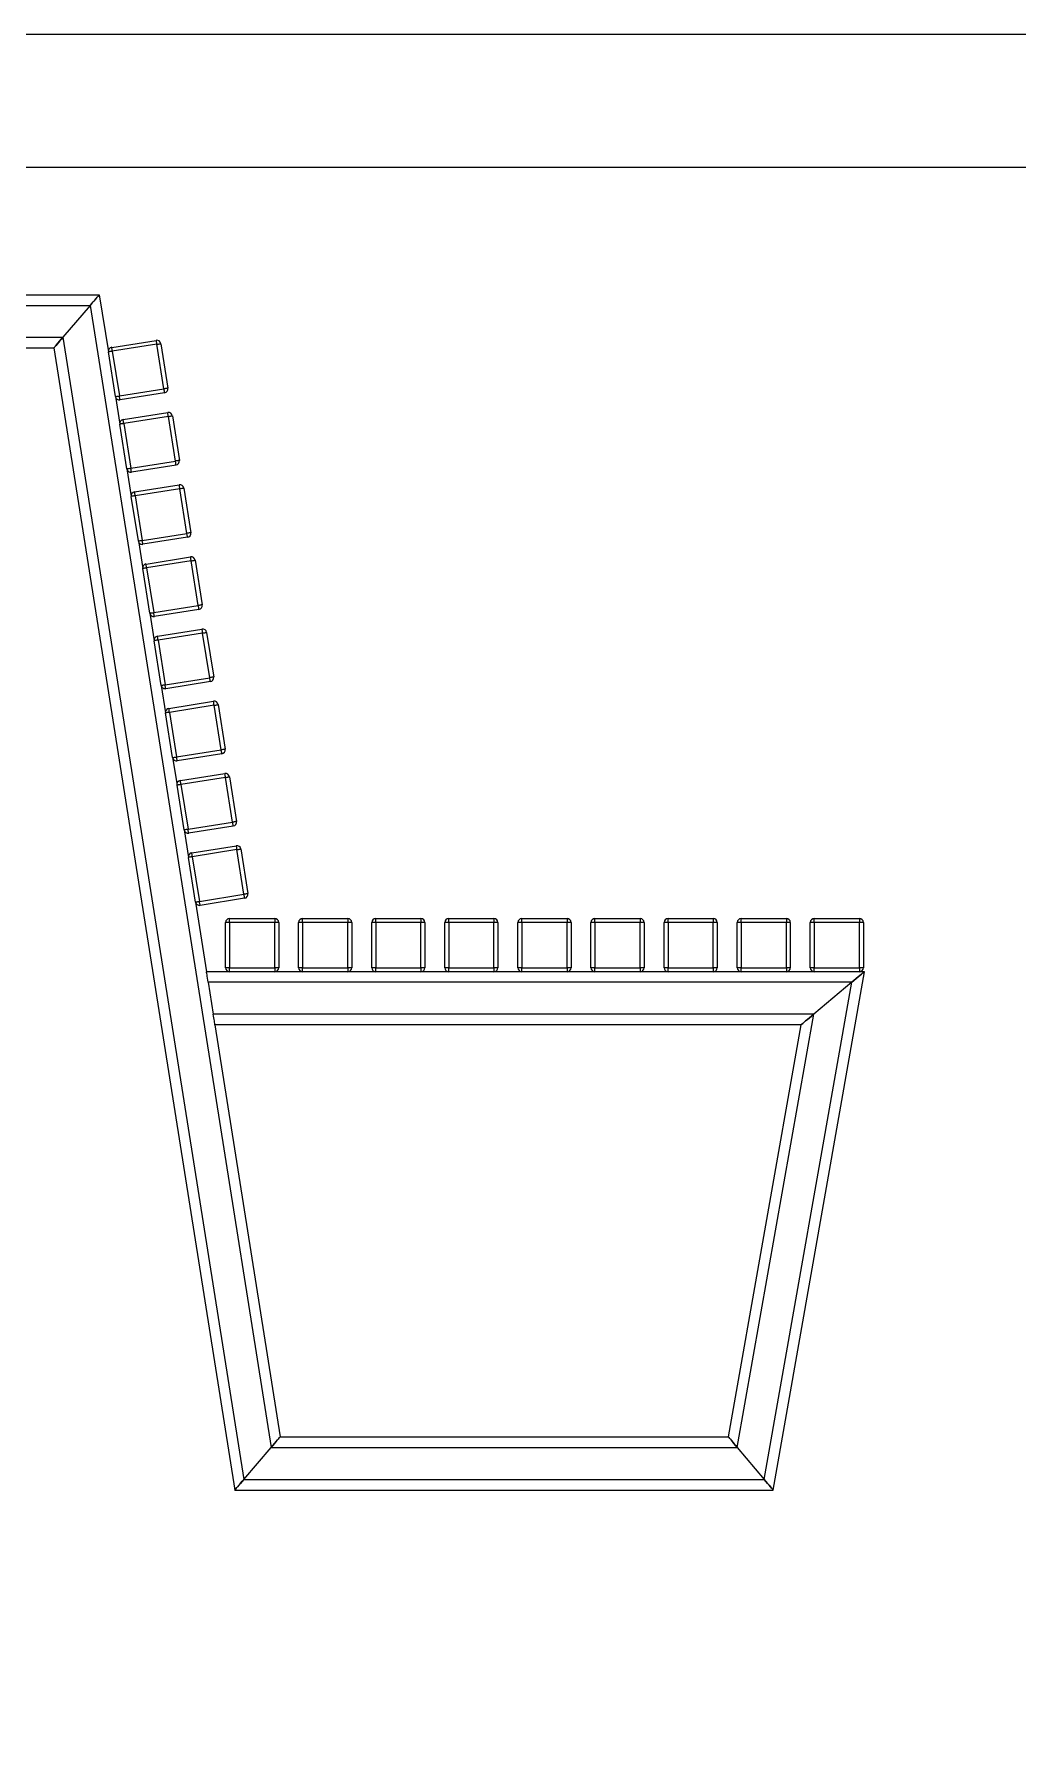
# Model space of a CAD drawing. Header units: millimetres. Extents: x 2692 to 8632, y -671 to 3529.
# Drawn here: x 5829 to 6569, y 2237 to 3529 of the extents above; entities that cross this region are included whole.
import ezdxf

# ---------------------------------------------------------------- set-up
doc = ezdxf.new("R2010")
doc.units = ezdxf.units.MM
doc.layers.add('tabelka', color=155, linetype='Continuous')

# ---------------------------------------------------------------- blocks, each defined once
blk = doc.blocks.new('bok')
for p, q in [((3327.2, -928.2), (3475.5, -928.2)), ((3475.5, -928.2), (3482.4, -971.2)), ((3334, -936.2), (3468.7, -936.2)), ((3468.7, -936.2), (3448.2, -960.2)), ((3468.7, -936.2), (3604.8, -1795.5)), ((3354.5, -960.2), (3448.2, -960.2)), ((3361.4, -968.2), (3441.4, -968.2)), ((3441.4, -968.2), (3577.5, -1827.5)), ((3448.2, -960.2), (3584.3, -1819.5)), ((3484.9, -967.8), (3518.4, -962.5)), ((3518.9, -965.4), (3485.3, -970.7)), ((3524.2, -999), (3518.9, -965.4)), ((3521.9, -965), (3527.2, -998.5)), ((3487.7, -1004.8), (3482.4, -971.2)), ((3485.3, -970.7), (3490.6, -1004.3)), ((3487.7, -1004.8), (3491, -1025.5)), ((3490.6, -1004.3), (3524.2, -999)), ((3524.7, -1002), (3491.1, -1007.3)), ((3493.5, -1022.1), (3527, -1016.8)), ((3527.5, -1019.8), (3493.9, -1025.1)), ((3532.8, -1053.3), (3527.5, -1019.8)), ((3530.5, -1019.3), (3535.8, -1052.9)), ((3496.3, -1059.1), (3491, -1025.5)), ((3493.9, -1025.1), (3499.2, -1058.7)), ((3499.2, -1058.7), (3532.8, -1053.3)), ((3533.3, -1056.3), (3499.7, -1061.6)), ((3496.3, -1059.1), (3499.6, -1079.9)), ((3502.1, -1076.4), (3535.6, -1071.1)), ((3504.9, -1113.4), (3499.6, -1079.9)), ((3536.1, -1074.1), (3502.5, -1079.4)), ((3502.5, -1079.4), (3507.8, -1113)), ((3541.4, -1107.7), (3536.1, -1074.1)), ((3539.1, -1073.6), (3544.4, -1107.2)), ((3507.8, -1113), (3541.4, -1107.7)), ((3504.9, -1113.4), (3508.2, -1134.2)), ((3541.9, -1110.6), (3508.3, -1115.9)), ((3513.5, -1167.8), (3508.2, -1134.2)), ((3510.7, -1130.8), (3544.2, -1125.4)), ((3544.7, -1128.4), (3511.1, -1133.7)), ((3511.1, -1133.7), (3516.5, -1167.3)), ((3550, -1162), (3544.7, -1128.4)), ((3547.7, -1127.9), (3553, -1161.5)), ((3516.5, -1167.3), (3550, -1162)), ((3513.5, -1167.8), (3516.8, -1188.5)), ((3550.5, -1164.9), (3516.9, -1170.3)), ((3519.3, -1185.1), (3552.8, -1179.8)), ((3553.3, -1182.7), (3519.7, -1188)), ((3519.7, -1188), (3525.1, -1221.6)), ((3558.6, -1216.3), (3553.3, -1182.7)), ((3556.3, -1182.3), (3561.6, -1215.8)), ((3522.1, -1222.1), (3516.8, -1188.5)), ((3522.1, -1222.1), (3525.4, -1242.8)), ((3525.1, -1221.6), (3558.6, -1216.3)), ((3559.1, -1219.3), (3525.5, -1224.6)), ((3527.9, -1239.4), (3561.5, -1234.1)), ((3561.9, -1237), (3528.3, -1242.4)), ((3567.2, -1270.6), (3561.9, -1237)), ((3564.9, -1236.6), (3570.2, -1270.2)), ((3530.7, -1276.4), (3525.4, -1242.8)), ((3528.3, -1242.4), (3533.7, -1275.9)), ((3530.7, -1276.4), (3534, -1297.2)), ((3533.7, -1275.9), (3567.2, -1270.6)), ((3567.7, -1273.6), (3534.1, -1278.9)), ((3536.5, -1293.7), (3570.1, -1288.4)), ((3570.5, -1291.4), (3536.9, -1296.7)), ((3575.8, -1324.9), (3570.5, -1291.4)), ((3573.5, -1290.9), (3578.8, -1324.5)), ((3539.3, -1330.7), (3534, -1297.2)), ((3536.9, -1296.7), (3542.3, -1330.3)), ((3542.3, -1330.3), (3575.8, -1324.9)), ((3576.3, -1327.9), (3542.7, -1333.2)), ((3539.3, -1330.7), (3542.6, -1351.5)), ((3545.1, -1348), (3578.7, -1342.7)), ((3547.9, -1385.1), (3542.6, -1351.5)), ((3579.1, -1345.7), (3545.5, -1351)), ((3545.5, -1351), (3550.9, -1384.6)), ((3584.4, -1379.3), (3579.1, -1345.7)), ((3582.1, -1345.2), (3587.4, -1378.8)), ((3550.9, -1384.6), (3584.4, -1379.3)), ((3547.9, -1385.1), (3556.2, -1437.5)), ((3584.9, -1382.2), (3551.3, -1387.6)), ((3573.5, -1400.5), (3570.5, -1400.5)), ((3570.5, -1434.5), (3570.5, -1400.5)), ((3573.5, -1400.5), (3573.5, -1397.5)), ((3573.5, -1397.5), (3607.5, -1397.5)), ((3573.5, -1400.5), (3573.5, -1434.5)), ((3607.5, -1400.5), (3573.5, -1400.5)), ((3607.5, -1397.5), (3607.5, -1400.5)), ((3610.5, -1400.5), (3607.5, -1400.5)), ((3607.5, -1434.5), (3607.5, -1400.5)), ((3610.5, -1400.5), (3610.5, -1434.5)), ((3625.5, -1434.5), (3625.5, -1400.5)), ((3628.5, -1400.5), (3625.5, -1400.5)), ((3628.5, -1397.5), (3662.5, -1397.5)), ((3628.5, -1400.5), (3628.5, -1397.5)), ((3662.5, -1400.5), (3628.5, -1400.5)), ((3628.5, -1400.5), (3628.5, -1434.5)), ((3662.5, -1397.5), (3662.5, -1400.5)), ((3665.5, -1400.5), (3662.5, -1400.5)), ((3662.5, -1434.5), (3662.5, -1400.5)), ((3665.5, -1400.5), (3665.5, -1434.5)), ((3683.5, -1400.5), (3680.5, -1400.5)), ((3680.5, -1434.5), (3680.5, -1400.5)), ((3683.5, -1400.5), (3683.5, -1397.5)), ((3683.5, -1397.5), (3717.5, -1397.5)), ((3717.5, -1400.5), (3683.5, -1400.5)), ((3683.5, -1400.5), (3683.5, -1434.5)), ((3717.5, -1397.5), (3717.5, -1400.5)), ((3720.5, -1400.5), (3717.5, -1400.5)), ((3717.5, -1434.5), (3717.5, -1400.5)), ((3720.5, -1400.5), (3720.5, -1434.5)), ((3735.5, -1434.5), (3735.5, -1400.5)), ((3738.5, -1400.5), (3735.5, -1400.5)), ((3738.5, -1400.5), (3738.5, -1397.5)), ((3738.5, -1397.5), (3772.5, -1397.5)), ((3738.5, -1400.5), (3738.5, -1434.5)), ((3772.5, -1400.5), (3738.5, -1400.5)), ((3772.5, -1397.5), (3772.5, -1400.5)), ((3775.5, -1400.5), (3772.5, -1400.5)), ((3772.5, -1434.5), (3772.5, -1400.5)), ((3775.5, -1400.5), (3775.5, -1434.5)), ((3790.5, -1434.5), (3790.5, -1400.5)), ((3793.5, -1400.5), (3790.5, -1400.5)), ((3793.5, -1397.5), (3827.5, -1397.5)), ((3793.5, -1400.5), (3793.5, -1397.5)), ((3827.5, -1400.5), (3793.5, -1400.5)), ((3793.5, -1400.5), (3793.5, -1434.5)), ((3827.5, -1397.5), (3827.5, -1400.5)), ((3830.5, -1400.5), (3827.5, -1400.5)), ((3827.5, -1434.5), (3827.5, -1400.5)), ((3830.5, -1400.5), (3830.5, -1434.5)), ((3848.5, -1400.5), (3845.5, -1400.5)), ((3845.5, -1434.5), (3845.5, -1400.5)), ((3848.5, -1397.5), (3882.5, -1397.5)), ((3848.5, -1400.5), (3848.5, -1397.5)), ((3882.5, -1400.5), (3848.5, -1400.5)), ((3848.5, -1400.5), (3848.5, -1434.5)), ((3882.5, -1397.5), (3882.5, -1400.5)), ((3885.5, -1400.5), (3882.5, -1400.5)), ((3882.5, -1434.5), (3882.5, -1400.5)), ((3885.5, -1400.5), (3885.5, -1434.5)), ((3900.5, -1434.5), (3900.5, -1400.5)), ((3903.5, -1400.5), (3900.5, -1400.5)), ((3903.5, -1397.5), (3937.5, -1397.5)), ((3903.5, -1400.5), (3903.5, -1397.5)), ((3903.5, -1400.5), (3903.5, -1434.5)), ((3937.5, -1400.5), (3903.5, -1400.5)), ((3937.5, -1397.5), (3937.5, -1400.5)), ((3940.5, -1400.5), (3937.5, -1400.5)), ((3937.5, -1434.5), (3937.5, -1400.5)), ((3940.5, -1400.5), (3940.5, -1434.5)), ((3955.5, -1434.5), (3955.5, -1400.5)), ((3958.5, -1400.5), (3955.5, -1400.5)), ((3958.5, -1400.5), (3958.5, -1397.5)), ((3958.5, -1397.5), (3992.5, -1397.5)), ((3958.5, -1400.5), (3958.5, -1434.5)), ((3992.5, -1400.5), (3958.5, -1400.5)), ((3992.5, -1397.5), (3992.5, -1400.5)), ((3995.5, -1400.5), (3992.5, -1400.5)), ((3992.5, -1434.5), (3992.5, -1400.5)), ((3995.5, -1400.5), (3995.5, -1434.5)), ((4013.5, -1400.5), (4010.5, -1400.5)), ((4010.5, -1434.5), (4010.5, -1400.5)), ((4013.5, -1400.5), (4013.5, -1397.5)), ((4013.5, -1397.5), (4047.5, -1397.5)), ((4047.5, -1400.5), (4013.5, -1400.5)), ((4013.5, -1400.5), (4013.5, -1434.5)), ((4047.5, -1397.5), (4047.5, -1400.5)), ((4050.5, -1400.5), (4047.5, -1400.5)), ((4047.5, -1434.5), (4047.5, -1400.5)), ((4050.5, -1400.5), (4050.5, -1434.5)), ((3573.5, -1437.5), (3556.2, -1437.5)), ((4041.7, -1445.5), (3557.5, -1445.5)), ((3557.5, -1445.5), (3561.3, -1469.5)), ((3573.5, -1434.5), (3570.5, -1434.5)), ((3573.5, -1434.5), (3607.5, -1434.5)), ((3573.5, -1437.5), (3573.5, -1434.5)), ((3607.5, -1437.5), (3573.5, -1437.5)), ((3607.5, -1434.5), (3607.5, -1437.5)), ((3610.5, -1434.5), (3607.5, -1434.5)), ((3628.5, -1437.5), (3607.5, -1437.5)), ((3628.5, -1434.5), (3625.5, -1434.5)), ((3628.5, -1437.5), (3628.5, -1434.5)), ((3628.5, -1434.5), (3662.5, -1434.5)), ((3662.5, -1437.5), (3628.5, -1437.5)), ((3662.5, -1434.5), (3662.5, -1437.5)), ((3665.5, -1434.5), (3662.5, -1434.5)), ((3683.5, -1437.5), (3662.5, -1437.5)), ((3683.5, -1434.5), (3680.5, -1434.5)), ((3683.5, -1434.5), (3717.5, -1434.5)), ((3683.5, -1437.5), (3683.5, -1434.5)), ((3717.5, -1437.5), (3683.5, -1437.5)), ((3717.5, -1434.5), (3717.5, -1437.5)), ((3720.5, -1434.5), (3717.5, -1434.5)), ((3738.5, -1437.5), (3717.5, -1437.5)), ((3738.5, -1434.5), (3735.5, -1434.5)), ((3738.5, -1434.5), (3772.5, -1434.5)), ((3738.5, -1437.5), (3738.5, -1434.5)), ((3772.5, -1437.5), (3738.5, -1437.5)), ((3775.5, -1434.5), (3772.5, -1434.5)), ((3772.5, -1434.5), (3772.5, -1437.5)), ((3793.5, -1437.5), (3772.5, -1437.5)), ((3793.5, -1434.5), (3790.5, -1434.5)), ((3793.5, -1437.5), (3793.5, -1434.5)), ((3793.5, -1434.5), (3827.5, -1434.5)), ((3827.5, -1437.5), (3793.5, -1437.5)), ((3827.5, -1434.5), (3827.5, -1437.5)), ((3830.5, -1434.5), (3827.5, -1434.5)), ((3848.5, -1437.5), (3827.5, -1437.5)), ((3848.5, -1434.5), (3845.5, -1434.5)), ((3848.5, -1437.5), (3848.5, -1434.5)), ((3848.5, -1434.5), (3882.5, -1434.5)), ((3882.5, -1437.5), (3848.5, -1437.5)), ((3882.5, -1434.5), (3882.5, -1437.5)), ((3885.5, -1434.5), (3882.5, -1434.5)), ((3903.5, -1437.5), (3882.5, -1437.5)), ((3903.5, -1434.5), (3900.5, -1434.5)), ((3903.5, -1434.5), (3937.5, -1434.5)), ((3903.5, -1437.5), (3903.5, -1434.5)), ((3937.5, -1437.5), (3903.5, -1437.5)), ((3937.5, -1434.5), (3937.5, -1437.5)), ((3940.5, -1434.5), (3937.5, -1434.5)), ((3958.5, -1437.5), (3937.5, -1437.5)), ((3958.5, -1434.5), (3955.5, -1434.5)), ((3958.5, -1437.5), (3958.5, -1434.5)), ((3958.5, -1434.5), (3992.5, -1434.5)), ((3992.5, -1437.5), (3958.5, -1437.5)), ((3975.8, -1819.5), (4041.7, -1445.5)), ((3982.5, -1827.5), (4051.2, -1437.5)), ((3992.5, -1434.5), (3992.5, -1437.5)), ((3995.5, -1434.5), (3992.5, -1434.5)), ((4013.5, -1437.5), (3992.5, -1437.5)), ((4013.5, -1434.5), (4010.5, -1434.5)), ((4041.7, -1445.5), (4013.1, -1469.5)), ((4013.5, -1434.5), (4047.5, -1434.5)), ((4013.5, -1437.5), (4013.5, -1434.5)), ((4047.5, -1437.5), (4013.5, -1437.5)), ((4047.5, -1434.5), (4047.5, -1437.5)), ((4050.5, -1434.5), (4047.5, -1434.5)), ((4051.2, -1437.5), (4047.5, -1437.5)), ((4013.1, -1469.5), (3561.3, -1469.5)), ((3955.6, -1795.5), (4013.1, -1469.5)), ((4003.6, -1477.5), (3562.5, -1477.5)), ((3562.5, -1477.5), (3611.6, -1787.5)), ((3948.9, -1787.5), (4003.6, -1477.5)), ((3611.6, -1787.5), (3948.9, -1787.5)), ((3584.3, -1819.5), (3604.8, -1795.5)), ((3604.8, -1795.5), (3955.6, -1795.5)), ((3955.6, -1795.5), (3975.8, -1819.5)), ((3584.3, -1819.5), (3975.8, -1819.5)), ((3577.5, -1827.5), (3982.5, -1827.5))]:
    blk.add_line(p, q)
at = {"flags": 128}
for points in [[(3475.5, -928.2), (3475.4, -928.3), (3475, -928.8), (3474.4, -929.5), (3473.5, -930.5), (3472.5, -931.7), (3471.3, -933.1), (3470, -934.6), (3468.7, -936.2)], [(3468.7, -936.2), (3469.9, -934.8), (3471, -933.4), (3472.1, -932.2), (3473.1, -931), (3473.9, -930), (3474.6, -929.2), (3475.1, -928.7), (3475.4, -928.3), (3475.5, -928.2)], [(3448.2, -960.2), (3447, -961.6), (3445.9, -962.9), (3444.8, -964.2), (3443.8, -965.3), (3443, -966.3), (3442.3, -967.1), (3441.8, -967.7), (3441.5, -968.1), (3441.4, -968.2)], [(3441.4, -968.2), (3441.5, -968), (3441.9, -967.6), (3442.5, -966.8), (3443.4, -965.8), (3444.4, -964.6), (3445.6, -963.2), (3446.9, -961.7), (3448.2, -960.2)], [(3485.3, -970.7), (3485.2, -970.2), (3485.1, -969.6), (3485.1, -969.1), (3485, -968.7), (3484.9, -968.3), (3484.9, -968), (3484.9, -967.8), (3484.9, -967.8)], [(3518.9, -965.4), (3518.8, -964.9), (3518.7, -964.3), (3518.6, -963.8), (3518.6, -963.3), (3518.5, -963), (3518.5, -962.7), (3518.4, -962.5), (3518.4, -962.5)], [(3518.9, -965.4), (3519.5, -965.3), (3520, -965.3), (3520.5, -965.2), (3521, -965.1), (3521.4, -965), (3521.6, -965), (3521.8, -965), (3521.9, -965)], [(3485.3, -970.7), (3484.7, -970.8), (3484.2, -970.9), (3483.7, -971), (3483.2, -971.1), (3482.9, -971.1), (3482.6, -971.2), (3482.4, -971.2), (3482.4, -971.2)], [(3487.7, -1004.8), (3487.7, -1004.8), (3487.9, -1004.8), (3488.2, -1004.7), (3488.5, -1004.7), (3489, -1004.6), (3489.5, -1004.5), (3490.1, -1004.4), (3490.6, -1004.3)], [(3491.1, -1007.3), (3491.1, -1007.2), (3491.1, -1007.1), (3491, -1006.8), (3491, -1006.4), (3490.9, -1006), (3490.8, -1005.5), (3490.7, -1004.9), (3490.6, -1004.3)], [(3527.2, -998.5), (3527.1, -998.6), (3527, -998.6), (3526.7, -998.6), (3526.3, -998.7), (3525.9, -998.8), (3525.4, -998.8), (3524.8, -998.9), (3524.2, -999)], [(3524.7, -1002), (3524.7, -1001.9), (3524.7, -1001.7), (3524.6, -1001.5), (3524.6, -1001.1), (3524.5, -1000.7), (3524.4, -1000.1), (3524.3, -999.6), (3524.2, -999)], [(3527.5, -1019.8), (3527.4, -1019.2), (3527.3, -1018.6), (3527.2, -1018.1), (3527.2, -1017.7), (3527.1, -1017.3), (3527.1, -1017), (3527, -1016.8), (3527, -1016.8)], [(3527.5, -1019.8), (3528.1, -1019.7), (3528.6, -1019.6), (3529.2, -1019.5), (3529.6, -1019.4), (3530, -1019.4), (3530.2, -1019.3), (3530.4, -1019.3), (3530.5, -1019.3)], [(3493.9, -1025.1), (3493.3, -1025.2), (3492.8, -1025.3), (3492.3, -1025.3), (3491.8, -1025.4), (3491.5, -1025.5), (3491.2, -1025.5), (3491, -1025.5), (3491, -1025.5)], [(3493.9, -1025.1), (3493.8, -1024.5), (3493.7, -1023.9), (3493.7, -1023.4), (3493.6, -1023), (3493.5, -1022.6), (3493.5, -1022.3), (3493.5, -1022.2), (3493.5, -1022.1)], [(3496.3, -1059.1), (3496.3, -1059.1), (3496.5, -1059.1), (3496.8, -1059), (3497.1, -1059), (3497.6, -1058.9), (3498.1, -1058.8), (3498.7, -1058.7), (3499.2, -1058.7)], [(3499.7, -1061.6), (3499.7, -1061.6), (3499.7, -1061.4), (3499.6, -1061.1), (3499.6, -1060.7), (3499.5, -1060.3), (3499.4, -1059.8), (3499.3, -1059.2), (3499.2, -1058.7)], [(3535.8, -1052.9), (3535.7, -1052.9), (3535.6, -1052.9), (3535.3, -1052.9), (3534.9, -1053), (3534.5, -1053.1), (3534, -1053.2), (3533.4, -1053.2), (3532.8, -1053.3)], [(3533.3, -1056.3), (3533.3, -1056.2), (3533.3, -1056.1), (3533.2, -1055.8), (3533.2, -1055.4), (3533.1, -1055), (3533, -1054.5), (3532.9, -1053.9), (3532.8, -1053.3)], [(3536.1, -1074.1), (3536, -1073.5), (3535.9, -1072.9), (3535.8, -1072.4), (3535.8, -1072), (3535.7, -1071.6), (3535.7, -1071.3), (3535.7, -1071.2), (3535.6, -1071.1)], [(3502.5, -1079.4), (3502, -1079.5), (3501.4, -1079.6), (3500.9, -1079.7), (3500.4, -1079.7), (3500.1, -1079.8), (3499.8, -1079.8), (3499.6, -1079.9), (3499.6, -1079.9)], [(3502.5, -1079.4), (3502.4, -1078.8), (3502.3, -1078.3), (3502.3, -1077.7), (3502.2, -1077.3), (3502.1, -1076.9), (3502.1, -1076.7), (3502.1, -1076.5), (3502.1, -1076.4)], [(3536.1, -1074.1), (3536.7, -1074), (3537.2, -1073.9), (3537.8, -1073.8), (3538.2, -1073.7), (3538.6, -1073.7), (3538.8, -1073.6), (3539, -1073.6), (3539.1, -1073.6)], [(3544.4, -1107.2), (3544.3, -1107.2), (3544.2, -1107.2), (3543.9, -1107.3), (3543.5, -1107.3), (3543.1, -1107.4), (3542.6, -1107.5), (3542, -1107.6), (3541.4, -1107.7)], [(3541.9, -1110.6), (3541.9, -1110.6), (3541.9, -1110.4), (3541.8, -1110.1), (3541.8, -1109.8), (3541.7, -1109.3), (3541.6, -1108.8), (3541.5, -1108.2), (3541.4, -1107.7)], [(3504.9, -1113.4), (3504.9, -1113.4), (3505.1, -1113.4), (3505.4, -1113.4), (3505.8, -1113.3), (3506.2, -1113.2), (3506.7, -1113.2), (3507.3, -1113.1), (3507.8, -1113)], [(3508.3, -1115.9), (3508.3, -1115.9), (3508.3, -1115.7), (3508.2, -1115.4), (3508.2, -1115.1), (3508.1, -1114.6), (3508, -1114.1), (3507.9, -1113.6), (3507.8, -1113)], [(3511.1, -1133.7), (3510.6, -1133.8), (3510, -1133.9), (3509.5, -1134), (3509, -1134.1), (3508.7, -1134.1), (3508.4, -1134.2), (3508.2, -1134.2), (3508.2, -1134.2)], [(3511.1, -1133.7), (3511, -1133.1), (3511, -1132.6), (3510.9, -1132.1), (3510.8, -1131.6), (3510.7, -1131.3), (3510.7, -1131), (3510.7, -1130.8), (3510.7, -1130.8)], [(3544.7, -1128.4), (3544.6, -1127.8), (3544.5, -1127.3), (3544.5, -1126.8), (3544.4, -1126.3), (3544.3, -1125.9), (3544.3, -1125.7), (3544.3, -1125.5), (3544.2, -1125.4)], [(3544.7, -1128.4), (3545.3, -1128.3), (3545.8, -1128.2), (3546.4, -1128.1), (3546.8, -1128.1), (3547.2, -1128), (3547.5, -1128), (3547.6, -1127.9), (3547.7, -1127.9)], [(3553, -1161.5), (3552.9, -1161.5), (3552.8, -1161.5), (3552.5, -1161.6), (3552.1, -1161.6), (3551.7, -1161.7), (3551.2, -1161.8), (3550.6, -1161.9), (3550, -1162)], [(3550.5, -1164.9), (3550.5, -1164.9), (3550.5, -1164.7), (3550.4, -1164.4), (3550.4, -1164.1), (3550.3, -1163.6), (3550.2, -1163.1), (3550.1, -1162.6), (3550, -1162)], [(3513.5, -1167.8), (3513.5, -1167.8), (3513.7, -1167.7), (3514, -1167.7), (3514.4, -1167.6), (3514.8, -1167.6), (3515.3, -1167.5), (3515.9, -1167.4), (3516.5, -1167.3)], [(3516.9, -1170.3), (3516.9, -1170.2), (3516.9, -1170), (3516.8, -1169.8), (3516.8, -1169.4), (3516.7, -1168.9), (3516.6, -1168.4), (3516.5, -1167.9), (3516.5, -1167.3)], [(3519.7, -1188), (3519.2, -1188.1), (3518.6, -1188.2), (3518.1, -1188.3), (3517.6, -1188.4), (3517.3, -1188.4), (3517, -1188.5), (3516.8, -1188.5), (3516.8, -1188.5)], [(3519.7, -1188), (3519.6, -1187.5), (3519.6, -1186.9), (3519.5, -1186.4), (3519.4, -1185.9), (3519.3, -1185.6), (3519.3, -1185.3), (3519.3, -1185.1), (3519.3, -1185.1)], [(3553.3, -1182.7), (3553.2, -1182.1), (3553.1, -1181.6), (3553.1, -1181.1), (3553, -1180.6), (3552.9, -1180.3), (3552.9, -1180), (3552.9, -1179.8), (3552.8, -1179.8)], [(3553.3, -1182.7), (3553.9, -1182.6), (3554.5, -1182.5), (3555, -1182.5), (3555.4, -1182.4), (3555.8, -1182.3), (3556.1, -1182.3), (3556.2, -1182.3), (3556.3, -1182.3)], [(3522.1, -1222.1), (3522.1, -1222.1), (3522.3, -1222.1), (3522.6, -1222), (3523, -1222), (3523.4, -1221.9), (3523.9, -1221.8), (3524.5, -1221.7), (3525.1, -1221.6)], [(3525.5, -1224.6), (3525.5, -1224.5), (3525.5, -1224.4), (3525.4, -1224.1), (3525.4, -1223.7), (3525.3, -1223.3), (3525.2, -1222.8), (3525.1, -1222.2), (3525.1, -1221.6)], [(3561.6, -1215.8), (3561.5, -1215.8), (3561.4, -1215.9), (3561.1, -1215.9), (3560.7, -1216), (3560.3, -1216), (3559.8, -1216.1), (3559.2, -1216.2), (3558.6, -1216.3)], [(3559.1, -1219.3), (3559.1, -1219.2), (3559.1, -1219), (3559, -1218.8), (3559, -1218.4), (3558.9, -1217.9), (3558.8, -1217.4), (3558.7, -1216.9), (3558.6, -1216.3)], [(3528.3, -1242.4), (3528.2, -1241.8), (3528.2, -1241.2), (3528.1, -1240.7), (3528, -1240.3), (3528, -1239.9), (3527.9, -1239.6), (3527.9, -1239.5), (3527.9, -1239.4)], [(3561.9, -1237), (3561.8, -1236.5), (3561.7, -1235.9), (3561.7, -1235.4), (3561.6, -1234.9), (3561.5, -1234.6), (3561.5, -1234.3), (3561.5, -1234.1), (3561.5, -1234.1)], [(3561.9, -1237), (3562.5, -1237), (3563.1, -1236.9), (3563.6, -1236.8), (3564, -1236.7), (3564.4, -1236.7), (3564.7, -1236.6), (3564.8, -1236.6), (3564.9, -1236.6)], [(3528.3, -1242.4), (3527.8, -1242.5), (3527.2, -1242.5), (3526.7, -1242.6), (3526.2, -1242.7), (3525.9, -1242.8), (3525.6, -1242.8), (3525.4, -1242.8), (3525.4, -1242.8)], [(3530.7, -1276.4), (3530.8, -1276.4), (3530.9, -1276.4), (3531.2, -1276.3), (3531.6, -1276.3), (3532, -1276.2), (3532.5, -1276.1), (3533.1, -1276), (3533.7, -1275.9)], [(3534.1, -1278.9), (3534.1, -1278.9), (3534.1, -1278.7), (3534, -1278.4), (3534, -1278), (3533.9, -1277.6), (3533.8, -1277.1), (3533.8, -1276.5), (3533.7, -1275.9)], [(3570.2, -1270.2), (3570.1, -1270.2), (3570, -1270.2), (3569.7, -1270.2), (3569.3, -1270.3), (3568.9, -1270.4), (3568.4, -1270.4), (3567.8, -1270.5), (3567.2, -1270.6)], [(3567.7, -1273.6), (3567.7, -1273.5), (3567.7, -1273.4), (3567.6, -1273.1), (3567.6, -1272.7), (3567.5, -1272.3), (3567.4, -1271.8), (3567.3, -1271.2), (3567.2, -1270.6)], [(3570.5, -1291.4), (3570.4, -1290.8), (3570.3, -1290.2), (3570.3, -1289.7), (3570.2, -1289.3), (3570.1, -1288.9), (3570.1, -1288.6), (3570.1, -1288.5), (3570.1, -1288.4)], [(3570.5, -1291.4), (3571.1, -1291.3), (3571.7, -1291.2), (3572.2, -1291.1), (3572.6, -1291), (3573, -1291), (3573.3, -1290.9), (3573.4, -1290.9), (3573.5, -1290.9)], [(3536.9, -1296.7), (3536.4, -1296.8), (3535.8, -1296.9), (3535.3, -1296.9), (3534.8, -1297), (3534.5, -1297.1), (3534.2, -1297.1), (3534, -1297.1), (3534, -1297.2)], [(3536.9, -1296.7), (3536.9, -1296.1), (3536.8, -1295.6), (3536.7, -1295), (3536.6, -1294.6), (3536.6, -1294.2), (3536.5, -1293.9), (3536.5, -1293.8), (3536.5, -1293.7)], [(3578.8, -1324.5), (3578.8, -1324.5), (3578.6, -1324.5), (3578.3, -1324.6), (3577.9, -1324.6), (3577.5, -1324.7), (3577, -1324.8), (3576.4, -1324.9), (3575.8, -1324.9)], [(3576.3, -1327.9), (3576.3, -1327.9), (3576.3, -1327.7), (3576.2, -1327.4), (3576.2, -1327), (3576.1, -1326.6), (3576, -1326.1), (3575.9, -1325.5), (3575.8, -1324.9)], [(3539.3, -1330.7), (3539.4, -1330.7), (3539.5, -1330.7), (3539.8, -1330.7), (3540.2, -1330.6), (3540.6, -1330.5), (3541.1, -1330.4), (3541.7, -1330.4), (3542.3, -1330.3)], [(3542.7, -1333.2), (3542.7, -1333.2), (3542.7, -1333), (3542.7, -1332.7), (3542.6, -1332.4), (3542.5, -1331.9), (3542.4, -1331.4), (3542.4, -1330.8), (3542.3, -1330.3)], [(3579.1, -1345.7), (3579, -1345.1), (3579, -1344.6), (3578.9, -1344), (3578.8, -1343.6), (3578.7, -1343.2), (3578.7, -1343), (3578.7, -1342.8), (3578.7, -1342.7)], [(3545.5, -1351), (3545, -1351.1), (3544.4, -1351.2), (3543.9, -1351.3), (3543.5, -1351.3), (3543.1, -1351.4), (3542.8, -1351.4), (3542.6, -1351.5), (3542.6, -1351.5)], [(3545.5, -1351), (3545.5, -1350.4), (3545.4, -1349.9), (3545.3, -1349.4), (3545.2, -1348.9), (3545.2, -1348.5), (3545.1, -1348.3), (3545.1, -1348.1), (3545.1, -1348)], [(3579.1, -1345.7), (3579.7, -1345.6), (3580.3, -1345.5), (3580.8, -1345.4), (3581.2, -1345.4), (3581.6, -1345.3), (3581.9, -1345.3), (3582, -1345.2), (3582.1, -1345.2)], [(3587.4, -1378.8), (3587.4, -1378.8), (3587.2, -1378.8), (3586.9, -1378.9), (3586.5, -1378.9), (3586.1, -1379), (3585.6, -1379.1), (3585, -1379.2), (3584.4, -1379.3)], [(3584.9, -1382.2), (3584.9, -1382.2), (3584.9, -1382), (3584.8, -1381.7), (3584.8, -1381.4), (3584.7, -1380.9), (3584.6, -1380.4), (3584.5, -1379.9), (3584.4, -1379.3)], [(3547.9, -1385.1), (3548, -1385.1), (3548.1, -1385), (3548.4, -1385), (3548.8, -1384.9), (3549.2, -1384.9), (3549.7, -1384.8), (3550.3, -1384.7), (3550.9, -1384.6)], [(3551.3, -1387.6), (3551.3, -1387.5), (3551.3, -1387.3), (3551.3, -1387.1), (3551.2, -1386.7), (3551.1, -1386.2), (3551, -1385.7), (3551, -1385.2), (3550.9, -1384.6)], [(3557.5, -1445.5), (3557.2, -1443.9), (3557, -1442.4), (3556.8, -1441), (3556.6, -1439.8), (3556.4, -1438.8), (3556.3, -1438.1), (3556.2, -1437.6), (3556.2, -1437.5)], [(4051.2, -1437.5), (4051.1, -1437.6), (4050.7, -1437.9), (4050, -1438.5), (4049, -1439.3), (4047.8, -1440.3), (4046.5, -1441.5), (4045, -1442.7), (4043.4, -1444.1), (4041.7, -1445.5)], [(4041.7, -1445.5), (4043.4, -1444.1), (4045, -1442.7), (4046.5, -1441.5), (4047.8, -1440.3), (4049, -1439.3), (4050, -1438.5), (4050.7, -1437.9), (4051.1, -1437.6), (4051.2, -1437.5)], [(3562.5, -1477.5), (3562.5, -1477.3), (3562.5, -1477), (3562.4, -1476.4), (3562.2, -1475.6), (3562.1, -1474.6), (3561.9, -1473.5), (3561.7, -1472.2), (3561.5, -1470.9), (3561.3, -1469.5)], [(4013.1, -1469.5), (4011.5, -1470.9), (4009.8, -1472.2), (4008.3, -1473.5), (4007, -1474.6), (4005.8, -1475.6), (4004.9, -1476.4), (4004.1, -1477), (4003.7, -1477.3), (4003.6, -1477.5)], [(4003.6, -1477.5), (4003.7, -1477.3), (4004.1, -1477), (4004.9, -1476.4), (4005.8, -1475.6), (4007, -1474.6), (4008.3, -1473.5), (4009.8, -1472.2), (4011.5, -1470.9), (4013.1, -1469.5)], [(3604.8, -1795.5), (3606.1, -1793.9), (3607.4, -1792.4), (3608.6, -1791), (3609.6, -1789.8), (3610.5, -1788.8), (3611.1, -1788.1), (3611.5, -1787.6), (3611.6, -1787.5)], [(3611.6, -1787.5), (3611.5, -1787.6), (3611.2, -1787.9), (3610.7, -1788.5), (3610, -1789.3), (3609.2, -1790.3), (3608.2, -1791.5), (3607.1, -1792.7), (3606, -1794.1), (3604.8, -1795.5)], [(3948.9, -1787.5), (3949, -1787.6), (3949.3, -1787.9), (3949.8, -1788.5), (3950.5, -1789.3), (3951.3, -1790.3), (3952.3, -1791.5), (3953.3, -1792.7), (3954.5, -1794.1), (3955.6, -1795.5)], [(3955.6, -1795.5), (3954.3, -1793.9), (3953.1, -1792.4), (3951.9, -1791), (3950.9, -1789.8), (3950, -1788.8), (3949.4, -1788.1), (3949, -1787.6), (3948.9, -1787.5)], [(3577.5, -1827.5), (3577.6, -1827.3), (3577.9, -1827), (3578.4, -1826.4), (3579.1, -1825.6), (3579.9, -1824.6), (3580.9, -1823.5), (3582, -1822.2), (3583.1, -1820.9), (3584.3, -1819.5)], [(3584.3, -1819.5), (3583, -1821), (3581.7, -1822.5), (3580.5, -1823.9), (3579.5, -1825.1), (3578.6, -1826.1), (3578, -1826.9), (3577.6, -1827.3), (3577.5, -1827.5)], [(3975.8, -1819.5), (3977.1, -1821), (3978.3, -1822.5), (3979.5, -1823.9), (3980.5, -1825.1), (3981.3, -1826.1), (3982, -1826.9), (3982.3, -1827.3), (3982.5, -1827.5)], [(3982.5, -1827.5), (3982.3, -1827.3), (3982, -1826.9), (3981.3, -1826.1), (3980.5, -1825.1), (3979.5, -1823.9), (3978.3, -1822.5), (3977.1, -1821), (3975.8, -1819.5)]]:
    blk.add_lwpolyline(points, dxfattribs=at)
for centre, start, end in [((3485.3, -970.7), 99, 189), ((3518.9, -965.4), 9, 99), ((3490.6, -1004.3), 189, 279), ((3524.2, -999), 279, 9), ((3527.5, -1019.8), 9, 99), ((3493.9, -1025.1), 99, 189), ((3532.8, -1053.3), 279, 9), ((3499.2, -1058.7), 189, 279), ((3536.1, -1074.1), 9, 99), ((3502.5, -1079.4), 99, 189), ((3541.4, -1107.7), 279, 9), ((3507.8, -1113), 189, 279), ((3511.1, -1133.7), 99, 189), ((3544.7, -1128.4), 9, 99), ((3550, -1162), 279, 9), ((3516.5, -1167.3), 189, 279), ((3519.7, -1188), 99, 189), ((3553.3, -1182.7), 9, 99), ((3525.1, -1221.6), 189, 279), ((3558.6, -1216.3), 279, 9), ((3528.3, -1242.4), 99, 189), ((3561.9, -1237), 9, 99), ((3533.7, -1275.9), 189, 279), ((3567.2, -1270.6), 279, 9), ((3570.5, -1291.4), 9, 99), ((3536.9, -1296.7), 99, 189), ((3575.8, -1324.9), 279, 9), ((3542.3, -1330.3), 189, 279), ((3579.1, -1345.7), 9, 99), ((3545.5, -1351), 99, 189), ((3584.4, -1379.3), 279, 9), ((3550.9, -1384.6), 189, 279), ((3573.5, -1400.5), 90, 180), ((3607.5, -1400.5), 0, 90), ((3628.5, -1400.5), 90, 180), ((3662.5, -1400.5), 0, 90), ((3683.5, -1400.5), 90, 180), ((3717.5, -1400.5), 0, 90), ((3738.5, -1400.5), 90, 180), ((3772.5, -1400.5), 0, 90), ((3793.5, -1400.5), 90, 180), ((3827.5, -1400.5), 0, 90), ((3848.5, -1400.5), 90, 180), ((3882.5, -1400.5), 0, 90), ((3903.5, -1400.5), 90, 180), ((3937.5, -1400.5), 0, 90), ((3958.5, -1400.5), 90, 180), ((3992.5, -1400.5), 0, 90), ((4013.5, -1400.5), 90, 180), ((4047.5, -1400.5), 0, 90), ((3573.5, -1434.5), 180, 270), ((3607.5, -1434.5), 270, 0), ((3628.5, -1434.5), 180, 270), ((3662.5, -1434.5), 270, 0), ((3683.5, -1434.5), 180, 270), ((3717.5, -1434.5), 270, 0), ((3738.5, -1434.5), 180, 270), ((3772.5, -1434.5), 270, 0), ((3793.5, -1434.5), 180, 270), ((3827.5, -1434.5), 270, 0), ((3848.5, -1434.5), 180, 270), ((3882.5, -1434.5), 270, 0), ((3903.5, -1434.5), 180, 270), ((3937.5, -1434.5), 270, 0), ((3958.5, -1434.5), 180, 270), ((3992.5, -1434.5), 270, 0), ((4013.5, -1434.5), 180, 270), ((4047.5, -1434.5), 270, 0)]:
    blk.add_arc(centre, 3, start, end)

msp = doc.modelspace()

# ---------------------------------------------------------------- linework, layer by layer
at = {"layer": 'tabelka', "lineweight": 5}
for points in [[(2691.68, 3528.68), (8631.68, 3528.68), (8631.68, -671.32), (2691.68, -671.32)], [(2791.68, 3428.68), (8531.68, 3428.68), (8531.68, -571.32), (2791.68, -571.32)]]:
    msp.add_lwpolyline(points, close=True, dxfattribs=at)

# ---------------------------------------------------------------- block references
msp.add_blockref('bok', (2402.73, 4260.93))

doc.saveas('drawing.dxf')
